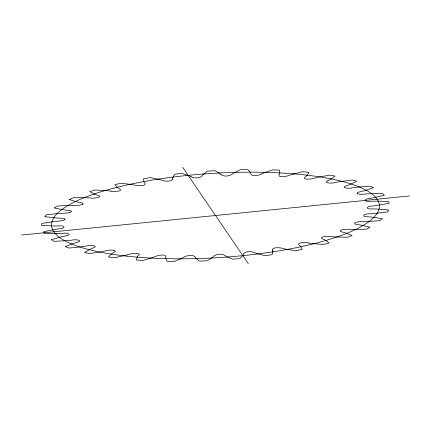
<?xml version="1.0" encoding="UTF-8"?>
<svg xmlns="http://www.w3.org/2000/svg" width="431" height="431" viewBox="0 0 431 431"><rect width="100%" height="100%" fill="white"/><g stroke="black" fill="none" stroke-linecap="round" stroke-linejoin="round"><path stroke-width="0.65" d="M65.033 219.53C64.914 217.779 61.708 218.474 60.388 218.178A17.93 4.612 -3.5 0 1 59.742 218.156A43.994 11.314 -3.5 0 1 54.705 217.833L44.835 216.691A174.156 44.781 -3.5 0 1 46.403 214.73L58.12 213.56A43.994 11.314 -3.5 0 1 64.063 213.205L68.858 212.801L71.196 211.836M65.07 219.444L63.384 220.473L58.772 221.103A43.994 11.314 -3.5 0 0 52.954 221.739L41.812 223.441A174.156 44.781 -3.5 0 0 41.645 225.359L52.577 225.93A43.994 11.314 -3.5 0 0 57.98 225.979A17.93 4.612 -3.5 0 0 58.659 225.963C65.162 224.987 66.315 228.656 59.155 228.796A43.994 11.314 -3.5 0 0 53.659 229.691L43.499 231.862A174.156 44.781 -3.5 0 0 44.738 233.672L56.348 233.65M136.907 253.412C138.082 253.191 140.511 254.247 138.604 255.287A43.994 11.314 -3.5 0 0 137.252 256.854L136.368 259.963A174.156 44.781 -3.5 0 0 143.038 260.416L151.793 257.846A43.994 11.314 -3.5 0 0 155.284 256.526A17.93 4.612 -3.5 0 0 155.661 256.353C157.821 255.373 165.897 253.617 165.957 256.838A43.994 11.314 -3.5 0 0 165.72 258.385L167.099 261.353A174.156 44.781 -3.5 0 0 174.253 261.434L181.332 258.568A43.994 11.314 -3.5 0 0 183.94 257.151A17.93 4.612 -3.5 0 0 184.199 256.973C187.194 255.394 192.705 254.193 195.098 256.898A43.994 11.314 -3.5 0 0 195.992 258.363L199.575 261.084A174.156 44.781 -3.5 0 0 206.961 260.793L212.111 257.738A43.994 11.314 -3.5 0 0 213.738 256.273A17.93 4.612 -3.5 0 0 213.873 256.089C216.734 253.827 221.879 253.493 224.977 255.464A43.994 11.314 -3.5 0 0 226.965 256.795L232.627 259.166A174.156 44.781 -3.5 0 0 239.981 258.514L243.009 255.378A43.994 11.314 -3.5 0 0 243.601 253.918A17.93 4.612 -3.5 0 0 243.601 253.74C245.724 250.831 251.321 251.316 254.511 252.582A43.994 11.314 -3.5 0 0 257.522 253.73L265.06 255.669A174.156 44.781 -3.5 0 0 272.112 254.683L272.915 251.58M306.996 175.471L308.984 172.341A174.156 44.781 -3.5 0 0 302.659 171.705L293.177 174.092M71.099 211.917C72.36 210.387 68.642 210.468 67.721 210.296A17.93 4.612 -3.5 0 1 67.134 210.236A43.994 11.314 -3.5 0 1 62.635 209.649L54.198 207.974A174.156 44.781 -3.5 0 1 57.107 206.05L68.976 205.452A43.994 11.314 -3.5 0 1 74.822 205.393L79.627 205.226L82.536 204.353M82.386 204.434C84.621 203.475 81.421 202.554 80.398 202.602A17.93 4.612 -3.5 0 1 79.886 202.511A43.994 11.314 -3.5 0 1 76.088 201.681L69.386 199.531A174.156 44.781 -3.5 0 1 73.534 197.71L85.133 197.705A43.994 11.314 -3.5 0 1 90.666 197.948C92.164 198.648 104.06 197.5 97.956 195.378A17.93 4.612 -3.5 0 1 97.546 195.259A43.994 11.314 -3.5 0 1 94.583 194.209M327.926 180.708C321.909 183.547 333.713 183.353 335.173 182.464A17.93 4.612 -3.5 0 1 335.776 182.345A43.994 11.314 -3.5 0 1 340.867 181.473L352.321 180.013A174.156 44.781 -3.5 0 1 356.771 181.284L350.57 184.252A43.994 11.314 -3.5 0 1 346.718 185.642C339.095 187.991 350.096 188.8 352.229 187.808A17.93 4.612 -3.5 0 1 352.887 187.717A43.994 11.314 -3.5 0 1 358.312 187.081L370.148 186.176A174.156 44.781 -3.5 0 1 373.391 187.706L365.391 190.427A43.994 11.314 -3.5 0 1 360.752 191.65C359.842 191.946 355.887 192.328 357.455 193.734M124.554 255.588L114.436 257.776A174.156 44.781 -3.5 0 1 108.504 256.968L111.597 253.832A43.994 11.314 -3.5 0 1 114.021 252.297L115.556 251.068L113.816 250.287M21.55 235.04L409.45 195.96M136.638 253.38L132.872 253.417L129.284 254.263A17.93 4.612 -3.5 0 1 128.799 254.419A43.994 11.314 -3.5 0 1 124.548 255.588M373.052 217.267L382.238 218.684A174.156 44.781 -3.5 0 1 379.991 220.634L368.144 221.523A43.994 11.314 -3.5 0 1 362.223 221.728C359.653 221.006 349.379 223.479 357.585 224.589A17.93 4.612 -3.5 0 1 358.134 224.664A43.994 11.314 -3.5 0 1 362.304 225.381L369.906 227.299A174.156 44.781 -3.5 0 1 366.366 229.179L354.573 229.486A43.994 11.314 -3.5 0 1 348.862 229.389C347.117 228.656 335.463 230.294 342.397 232.088A17.93 4.612 -3.5 0 1 342.86 232.19A43.994 11.314 -3.5 0 1 346.255 233.133L351.998 235.488A174.156 44.781 -3.5 0 1 347.284 237.233L335.981 236.942A43.994 11.314 -3.5 0 1 330.674 236.554C329.225 235.897 317.572 236.533 322.625 238.979A17.93 4.612 -3.5 0 1 322.986 239.113A43.994 11.314 -3.5 0 1 325.48 240.256L329.149 242.96A174.156 44.781 -3.5 0 1 323.444 244.501L313.03 243.623A43.994 11.314 -3.5 0 1 308.327 242.955M111.015 191.138C112.55 191.698 123.649 191.698 119.764 188.875A17.93 4.612 -3.5 0 1 119.462 188.735A43.994 11.314 -3.5 0 1 117.453 187.507L114.872 184.667A174.156 44.781 -3.5 0 1 120.998 183.24L130.825 184.403M113.579 250.244L110.018 250.088L106.021 250.772A17.93 4.612 -3.5 0 1 105.45 250.901A43.994 11.314 -3.5 0 1 100.595 251.882L89.492 253.606A174.156 44.781 -3.5 0 1 84.503 252.474L89.713 249.425A43.994 11.314 -3.5 0 1 93.118 247.97C100.046 245.379 88.436 245.05 86.717 246.004A17.93 4.612 -3.5 0 1 86.081 246.106A43.994 11.314 -3.5 0 1 80.802 246.866L69.1 248.057A174.156 44.781 -3.5 0 1 65.237 246.645L72.376 243.79A43.994 11.314 -3.5 0 1 76.637 242.475C84.778 240.466 74.746 239.07 72.063 240.132A17.93 4.612 -3.5 0 1 71.395 240.207A43.994 11.314 -3.5 0 1 65.873 240.713L53.999 241.333A174.156 44.781 -3.5 0 1 51.402 239.69L60.205 237.131A43.994 11.314 -3.5 0 1 65.178 236.005C73.572 234.863 66.859 232.228 62.597 233.37A17.93 4.612 -3.5 0 1 61.913 233.413A43.994 11.314 -3.5 0 1 56.353 233.645M308.337 242.949C306.829 242.314 296.027 242.157 298.979 245.029A17.93 4.612 -3.5 0 1 299.222 245.18A43.994 11.314 -3.5 0 1 300.73 246.478L302.196 249.436A174.156 44.781 -3.5 0 1 295.698 250.723L286.556 249.29A43.994 11.314 -3.5 0 1 282.628 248.364C280.328 247.609 272.112 246.844 272.317 250.007A17.93 4.612 -3.5 0 1 272.435 250.174M94.572 194.209L89.858 191.666A174.156 44.781 -3.5 0 1 95.089 190.017L105.999 190.604A43.994 11.314 -3.5 0 1 111.026 191.138M357.342 193.664L359.837 194.322L364.34 194.155A17.93 4.612 -3.5 0 1 365.025 194.09A43.994 11.314 -3.5 0 1 370.59 193.724L382.389 193.395A174.156 44.781 -3.5 0 1 384.312 195.135L374.792 197.506A43.994 11.314 -3.5 0 1 369.534 198.524C361.528 199.16 365.747 202.387 371.075 201.266A17.93 4.612 -3.5 0 1 371.764 201.239A43.994 11.314 -3.5 0 1 377.265 201.148L388.595 201.417A174.156 44.781 -3.5 0 1 389.128 203.297L378.44 205.237A43.994 11.314 -3.5 0 1 372.75 206.007C366.7 205.727 364.637 209.563 372.185 208.9A17.93 4.612 -3.5 0 1 372.853 208.906A43.994 11.314 -3.5 0 1 378.095 209.094L388.541 209.951A174.156 44.781 -3.5 0 1 387.668 211.901L376.193 213.34A43.994 11.314 -3.5 0 1 370.283 213.835C366.285 213.205 359.061 216.502 367.632 216.766A17.93 4.612 -3.5 0 1 368.252 216.809A43.994 11.314 -3.5 0 1 373.047 217.267M191.143 176.802C194.354 178.407 199.623 178.52 202.204 175.907A17.93 4.612 -3.5 0 1 202.284 175.724A43.994 11.314 -3.5 0 1 203.394 174.253L207.494 171.145A174.156 44.781 -3.5 0 1 214.897 170.676L219.551 173.23A43.994 11.314 -3.5 0 1 221.001 174.63M182.69 167.33L248.31 263.67M220.99 174.636C223.824 176.99 229.05 176.198 232.04 174.286A17.93 4.612 -3.5 0 1 232.244 174.102A43.994 11.314 -3.5 0 1 234.372 172.653L240.503 169.679A174.156 44.781 -3.5 0 1 247.809 169.577L250.314 172.427A43.994 11.314 -3.5 0 1 250.648 173.941C252.297 176.952 258.411 175.439 261.278 174.151A17.93 4.612 -3.5 0 1 261.606 173.973M172.863 179C171.279 182.054 165.299 181.376 162.185 180.368A43.994 11.314 -3.5 0 0 158.7 179.328L150.327 177.631A174.156 44.781 -3.5 0 0 143.518 178.773L143.846 181.823A43.994 11.314 -3.5 0 0 144.843 183.175A17.93 4.612 -3.5 0 0 145.031 183.337C146.567 186.429 137.047 185.853 135.145 185.206A43.994 11.314 -3.5 0 0 130.814 184.409M172.89 179.08L172.847 178.962A17.93 4.612 -3.5 0 1 172.793 178.79A43.994 11.314 -3.5 0 1 172.858 177.346L174.77 174.216A174.156 44.781 -3.5 0 1 182.006 173.391L188.643 175.557A43.994 11.314 -3.5 0 1 191.159 176.802M272.446 250.174A43.994 11.314 -3.5 0 1 272.904 251.58M261.595 173.973A43.994 11.314 -3.5 0 1 264.666 172.599L272.613 169.868A174.156 44.781 -3.5 0 1 279.557 170.137L279.816 173.187A43.994 11.314 -3.5 0 1 279.024 174.749C277.483 178.046 287.229 176.349 288.862 175.509A17.93 4.612 -3.5 0 1 289.298 175.347A43.994 11.314 -3.5 0 1 293.188 174.097M306.985 175.471A43.994 11.314 -3.5 0 1 305.1 177.033C301.247 180.271 312.41 179.086 313.795 178.315A17.93 4.612 -3.5 0 1 314.323 178.17A43.994 11.314 -3.5 0 1 318.897 177.087L329.553 175.131A174.156 44.781 -3.5 0 1 335.038 176.101L330.868 179.21A43.994 11.314 -3.5 0 1 327.943 180.708M127.01 256.159A164.206 42.222 -3.5 0 0 379.242 208.119A164.206 42.222 -3.5 0 0 140.247 182.221A164.206 42.222 -3.5 0 0 127.01 256.159"/></g></svg>
